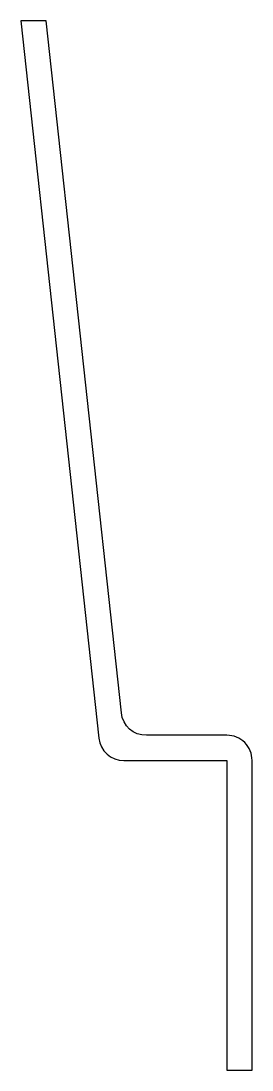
# Model space of a CAD drawing. Extents: x 409.3 to 423.1, y 223.5 to 286.2.
import ezdxf

# ---------------------------------------------------------------- set-up
doc = ezdxf.new("R2010")
doc.units = 0
doc.header["$LTSCALE"] = 0.1
doc.layers.get('0').update_dxf_attribs({"linetype": 'CONTINUOUS'})

msp = doc.modelspace()

# ---------------------------------------------------------------- linework, layer by layer
at = {"color": 7}
msp.add_lwpolyline([(415.448, 241.976), (421.602, 241.976), (421.602, 223.476), (423.102, 223.476), (423.102, 241.976, 0.423395), (421.602, 243.476), (416.794, 243.476, -0.393583), (415.303, 244.814), (410.811, 286.16), (409.302, 286.16), (413.957, 243.314, 0.38967)], format="xyb", close=True, dxfattribs=at)

doc.saveas('drawing.dxf')
